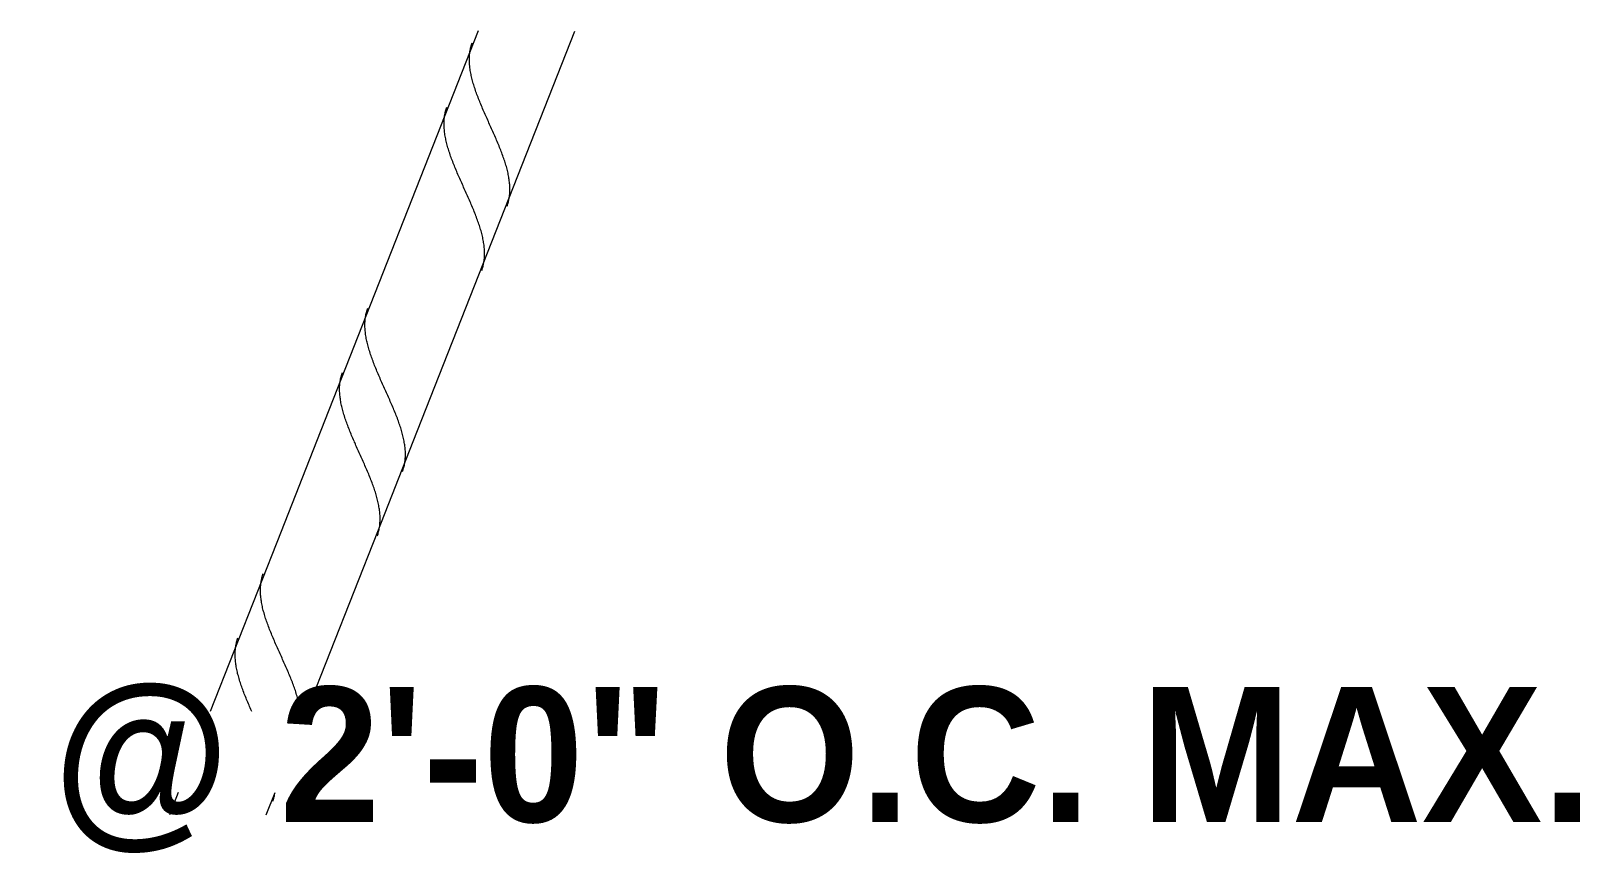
# Model space of a CAD drawing. Header units: inches. Extents: x 16427 to 16619, y -152 to -15.
# Drawn here: x 16594.17 to 16602.78, y -60.41 to -55.85 of the extents above; entities that cross this region are included whole.
import ezdxf

# ---------------------------------------------------------------- set-up
doc = ezdxf.new("R2010")
doc.units = ezdxf.units.IN
doc.header["$MEASUREMENT"] = 0
for name, color, linetype, lineweight in [('A-ANNO-IDEN', 131, 'Continuous', 30), ('A-WALL', 113, 'Continuous', 18), ('A-WALL-PATT', 111, 'Continuous', 18)]:
    doc.layers.add(name, color=color, linetype=linetype, lineweight=lineweight)
doc.styles.add('Century Gothic_B', font='', dxfattribs={"height": 0.75})
doc.styles.get('Century Gothic_B').set_extended_font_data('Century Gothic', bold=True)

# ---------------------------------------------------------------- blocks, each defined once
blk = doc.blocks.new('FP_4-DETAIL - HOLLOWCORE SLAB - RC WAL CONNECTION SIDE')
at = {"layer": 'A-WALL', "lineweight": 9}
for p, q in [((16528.3344, -55.8451), (16527.4371, -58.1253)), ((16527.9744, -58.1253), (16528.8715, -55.8456)), ((16527.4371, -58.1253), (16527.2403, -58.6253)), ((16527.7776, -58.6253), (16527.9744, -58.1253)), ((16527.2403, -58.6253), (16526.8467, -59.6253)), ((16527.3841, -59.6253), (16527.7776, -58.6253)), ((16526.6699, -60.0745), (16526.6213, -60.1982)), ((16527.1586, -60.1982), (16527.2073, -60.0745))]:
    blk.add_line(p, q, dxfattribs=at)
at = {"layer": 'A-WALL-PATT', "color": 9, "lineweight": 9}
for p, q in [((16528.3, -55.9163), (16528.302, -55.9105)), ((16528.2864, -55.9967), (16528.2866, -55.9902)), ((16528.2864, -56.0033), (16528.2864, -55.9967)), ((16528.2866, -55.9902), (16528.287, -55.9838)), ((16528.287, -55.9838), (16528.2875, -55.9774)), ((16528.2875, -55.9774), (16528.2881, -55.971)), ((16528.2881, -55.971), (16528.2888, -55.9647)), ((16528.2888, -55.9647), (16528.2897, -55.9585)), ((16528.2897, -55.9585), (16528.2908, -55.9523)), ((16528.2908, -55.9523), (16528.2919, -55.9462)), ((16528.2919, -55.9462), (16528.2933, -55.9401)), ((16528.2933, -55.9401), (16528.2947, -55.9341)), ((16528.2947, -55.9341), (16528.2963, -55.9281)), ((16528.2963, -55.9281), (16528.2981, -55.9222)), ((16528.2981, -55.9222), (16528.3, -55.9163)), ((16528.2864, -56.0099), (16528.2864, -56.0033)), ((16528.2866, -56.0166), (16528.2864, -56.0099)), ((16528.2869, -56.0233), (16528.2866, -56.0166)), ((16528.2874, -56.0301), (16528.2869, -56.0233)), ((16528.2878, -56.0349), (16528.2874, -56.0301)), ((16528.2887, -56.0438), (16528.288, -56.0369)), ((16528.2895, -56.0507), (16528.2887, -56.0438)), ((16528.2904, -56.0577), (16528.2895, -56.0507)), ((16528.2915, -56.0647), (16528.2904, -56.0577)), ((16528.2927, -56.0717), (16528.2915, -56.0647)), ((16528.294, -56.0788), (16528.2927, -56.0717)), ((16528.2954, -56.086), (16528.294, -56.0788)), ((16528.2969, -56.0932), (16528.2954, -56.086)), ((16528.2985, -56.1004), (16528.2969, -56.0932)), ((16528.3003, -56.1077), (16528.2985, -56.1004)), ((16528.3021, -56.115), (16528.3003, -56.1077)), ((16528.3041, -56.1224), (16528.3021, -56.115)), ((16528.3061, -56.1298), (16528.3041, -56.1224)), ((16528.3082, -56.1372), (16528.3061, -56.1298)), ((16528.3105, -56.1447), (16528.3082, -56.1372)), ((16528.3128, -56.1522), (16528.3105, -56.1447)), ((16528.3152, -56.1597), (16528.3128, -56.1522)), ((16528.3177, -56.1673), (16528.3152, -56.1597)), ((16528.3203, -56.1749), (16528.3177, -56.1673)), ((16528.3229, -56.1826), (16528.3203, -56.1749)), ((16528.3257, -56.1902), (16528.3229, -56.1826)), ((16528.3285, -56.1979), (16528.3257, -56.1902)), ((16528.3314, -56.2056), (16528.3285, -56.1979)), ((16528.3343, -56.2134), (16528.3314, -56.2056)), ((16528.3373, -56.2212), (16528.3343, -56.2134)), ((16528.3404, -56.229), (16528.3373, -56.2212)), ((16528.3435, -56.2368), (16528.3404, -56.229)), ((16528.3467, -56.2447), (16528.3435, -56.2368)), ((16528.35, -56.2525), (16528.3467, -56.2447)), ((16528.3532, -56.2604), (16528.35, -56.2525)), ((16528.1461, -56.3475), (16528.1464, -56.341)), ((16528.1464, -56.341), (16528.1469, -56.3346)), ((16528.1469, -56.3346), (16528.1475, -56.3283)), ((16528.1475, -56.3283), (16528.1482, -56.322)), ((16528.1482, -56.322), (16528.1491, -56.3157)), ((16528.1491, -56.3157), (16528.1502, -56.3095)), ((16528.1502, -56.3095), (16528.1514, -56.3034)), ((16528.1514, -56.3034), (16528.1527, -56.2973)), ((16528.1527, -56.2973), (16528.1541, -56.2913)), ((16528.1541, -56.2913), (16528.1557, -56.2854)), ((16528.1557, -56.2854), (16528.1575, -56.2794)), ((16528.1575, -56.2794), (16528.1594, -56.2736)), ((16528.1594, -56.2736), (16528.1614, -56.2678)), ((16528.3566, -56.2683), (16528.3532, -56.2604)), ((16528.3599, -56.2762), (16528.3566, -56.2683)), ((16528.3634, -56.2842), (16528.3599, -56.2762)), ((16528.3668, -56.2921), (16528.3634, -56.2842)), ((16528.3703, -56.3001), (16528.3668, -56.2921)), ((16528.3738, -56.3081), (16528.3703, -56.3001)), ((16528.3773, -56.3161), (16528.3738, -56.3081)), ((16528.3809, -56.324), (16528.3773, -56.3161)), ((16528.3844, -56.332), (16528.3809, -56.324)), ((16528.388, -56.3401), (16528.3844, -56.332)), ((16528.3916, -56.3481), (16528.388, -56.3401)), ((16528.1458, -56.354), (16528.1461, -56.3475)), ((16528.1458, -56.3606), (16528.1458, -56.354)), ((16528.1458, -56.3672), (16528.1458, -56.3606)), ((16528.146, -56.3738), (16528.1458, -56.3672)), ((16528.1463, -56.3806), (16528.146, -56.3738)), ((16528.1468, -56.3873), (16528.1463, -56.3806)), ((16528.1474, -56.3942), (16528.1468, -56.3873)), ((16528.1481, -56.401), (16528.1474, -56.3942)), ((16528.1489, -56.4079), (16528.1481, -56.401)), ((16528.1498, -56.4149), (16528.1489, -56.4079)), ((16528.1509, -56.4219), (16528.1498, -56.4149)), ((16528.1521, -56.429), (16528.1509, -56.4219)), ((16528.3952, -56.3561), (16528.3916, -56.3481)), ((16528.3988, -56.3641), (16528.3952, -56.3561)), ((16528.4024, -56.3721), (16528.3988, -56.3641)), ((16528.406, -56.3801), (16528.4024, -56.3721)), ((16528.4096, -56.3881), (16528.406, -56.3801)), ((16528.4132, -56.3961), (16528.4096, -56.3881)), ((16528.4168, -56.4041), (16528.4132, -56.3961)), ((16528.4203, -56.4121), (16528.4168, -56.4041)), ((16528.4239, -56.4201), (16528.4203, -56.4121)), ((16528.4274, -56.4281), (16528.4239, -56.4201)), ((16528.4309, -56.436), (16528.4274, -56.4281)), ((16528.1534, -56.4361), (16528.1521, -56.429)), ((16528.1548, -56.4432), (16528.1534, -56.4361)), ((16528.1563, -56.4504), (16528.1548, -56.4432)), ((16528.1579, -56.4577), (16528.1563, -56.4504)), ((16528.1597, -56.4649), (16528.1579, -56.4577)), ((16528.1615, -56.4723), (16528.1597, -56.4649)), ((16528.1635, -56.4796), (16528.1615, -56.4723)), ((16528.1655, -56.487), (16528.1635, -56.4796)), ((16528.1676, -56.4945), (16528.1655, -56.487)), ((16528.1699, -56.5019), (16528.1676, -56.4945)), ((16528.1722, -56.5094), (16528.1699, -56.5019)), ((16528.1746, -56.517), (16528.1722, -56.5094)), ((16528.4343, -56.444), (16528.4309, -56.436)), ((16528.4377, -56.4519), (16528.4343, -56.444)), ((16528.4411, -56.4598), (16528.4377, -56.4519)), ((16528.4444, -56.4677), (16528.4411, -56.4598)), ((16528.4477, -56.4756), (16528.4444, -56.4677)), ((16528.451, -56.4835), (16528.4477, -56.4756)), ((16528.4541, -56.4914), (16528.451, -56.4835)), ((16528.4573, -56.4992), (16528.4541, -56.4914)), ((16528.4603, -56.507), (16528.4573, -56.4992)), ((16528.4634, -56.5148), (16528.4603, -56.507)), ((16528.1771, -56.5246), (16528.1746, -56.517)), ((16528.1797, -56.5322), (16528.1771, -56.5246)), ((16528.1823, -56.5398), (16528.1797, -56.5322)), ((16528.1851, -56.5475), (16528.1823, -56.5398)), ((16528.1879, -56.5552), (16528.1851, -56.5475)), ((16528.1908, -56.5629), (16528.1879, -56.5552)), ((16528.1937, -56.5707), (16528.1908, -56.5629)), ((16528.1967, -56.5784), (16528.1937, -56.5707)), ((16528.1998, -56.5862), (16528.1967, -56.5784)), ((16528.2029, -56.5941), (16528.1998, -56.5862)), ((16528.2061, -56.6019), (16528.2029, -56.5941)), ((16528.4663, -56.5225), (16528.4634, -56.5148)), ((16528.4692, -56.5302), (16528.4663, -56.5225)), ((16528.472, -56.5379), (16528.4692, -56.5302)), ((16528.4747, -56.5456), (16528.472, -56.5379)), ((16528.4774, -56.5533), (16528.4747, -56.5456)), ((16528.48, -56.5609), (16528.4774, -56.5533)), ((16528.4825, -56.5684), (16528.48, -56.5609)), ((16528.4849, -56.576), (16528.4825, -56.5684)), ((16528.4872, -56.5835), (16528.4849, -56.576)), ((16528.4894, -56.591), (16528.4872, -56.5835)), ((16528.4916, -56.5984), (16528.4894, -56.591)), ((16528.4936, -56.6058), (16528.4916, -56.5984)), ((16528.2094, -56.6098), (16528.2061, -56.6019)), ((16528.2126, -56.6177), (16528.2094, -56.6098)), ((16528.216, -56.6256), (16528.2126, -56.6177)), ((16528.2194, -56.6335), (16528.216, -56.6256)), ((16528.2228, -56.6414), (16528.2194, -56.6335)), ((16528.2262, -56.6494), (16528.2228, -56.6414)), ((16528.2297, -56.6573), (16528.2262, -56.6494)), ((16528.2332, -56.6653), (16528.2297, -56.6573)), ((16528.2367, -56.6733), (16528.2332, -56.6653)), ((16528.2403, -56.6813), (16528.2367, -56.6733)), ((16528.2439, -56.6893), (16528.2403, -56.6813)), ((16528.4956, -56.6132), (16528.4936, -56.6058)), ((16528.4974, -56.6205), (16528.4956, -56.6132)), ((16528.4991, -56.6278), (16528.4974, -56.6205)), ((16528.5008, -56.635), (16528.4991, -56.6278)), ((16528.5023, -56.6422), (16528.5008, -56.635)), ((16528.5037, -56.6493), (16528.5023, -56.6422)), ((16528.505, -56.6564), (16528.5037, -56.6493)), ((16528.5062, -56.6635), (16528.505, -56.6564)), ((16528.5072, -56.6705), (16528.5062, -56.6635)), ((16528.5082, -56.6775), (16528.5072, -56.6705)), ((16528.509, -56.6844), (16528.5082, -56.6775)), ((16528.5097, -56.6913), (16528.509, -56.6844)), ((16528.2474, -56.6973), (16528.2439, -56.6893)), ((16528.251, -56.7053), (16528.2474, -56.6973)), ((16528.2546, -56.7133), (16528.251, -56.7053)), ((16528.2582, -56.7213), (16528.2546, -56.7133)), ((16528.2618, -56.7293), (16528.2582, -56.7213)), ((16528.2654, -56.7374), (16528.2618, -56.7293)), ((16528.269, -56.7454), (16528.2654, -56.7374)), ((16528.2726, -56.7534), (16528.269, -56.7454)), ((16528.2762, -56.7614), (16528.2726, -56.7534)), ((16528.2797, -56.7694), (16528.2762, -56.7614)), ((16528.2833, -56.7773), (16528.2797, -56.7694)), ((16528.5069, -56.7759), (16528.5079, -56.7697)), ((16528.5079, -56.7697), (16528.5088, -56.7634)), ((16528.5088, -56.7634), (16528.5096, -56.7571)), ((16528.5096, -56.7571), (16528.5102, -56.7508)), ((16528.5103, -56.6981), (16528.5097, -56.6913)), ((16528.5102, -56.7508), (16528.5107, -56.7444)), ((16528.5107, -56.7049), (16528.5103, -56.6981)), ((16528.5111, -56.7116), (16528.5107, -56.7049)), ((16528.5107, -56.7444), (16528.511, -56.7379)), ((16528.511, -56.7379), (16528.5112, -56.7314)), ((16528.5112, -56.7182), (16528.5111, -56.7116)), ((16528.5113, -56.7249), (16528.5112, -56.7182)), ((16528.5112, -56.7314), (16528.5113, -56.7249)), ((16528.2868, -56.7853), (16528.2833, -56.7773)), ((16528.2903, -56.7933), (16528.2868, -56.7853)), ((16528.2937, -56.8012), (16528.2903, -56.7933)), ((16528.2971, -56.8092), (16528.2937, -56.8012)), ((16528.3005, -56.8171), (16528.2971, -56.8092)), ((16528.3038, -56.825), (16528.3005, -56.8171)), ((16528.3071, -56.8329), (16528.3038, -56.825)), ((16528.3104, -56.8408), (16528.3071, -56.8329)), ((16528.3135, -56.8486), (16528.3104, -56.8408)), ((16528.3167, -56.8564), (16528.3135, -56.8486)), ((16528.3198, -56.8642), (16528.3167, -56.8564)), ((16528.4957, -56.8176), (16528.4977, -56.8118)), ((16528.4977, -56.8118), (16528.4996, -56.806)), ((16528.4996, -56.806), (16528.5013, -56.8001)), ((16528.5013, -56.8001), (16528.5029, -56.7941)), ((16528.5029, -56.7941), (16528.5044, -56.7881)), ((16528.5044, -56.7881), (16528.5057, -56.782)), ((16528.5057, -56.782), (16528.5069, -56.7759)), ((16528.3228, -56.872), (16528.3198, -56.8642)), ((16528.3257, -56.8798), (16528.3228, -56.872)), ((16528.3286, -56.8875), (16528.3257, -56.8798)), ((16528.3314, -56.8952), (16528.3286, -56.8875)), ((16528.3341, -56.9029), (16528.3314, -56.8952)), ((16528.3368, -56.9105), (16528.3341, -56.9029)), ((16528.3394, -56.9181), (16528.3368, -56.9105)), ((16528.3419, -56.9257), (16528.3394, -56.9181)), ((16528.3443, -56.9332), (16528.3419, -56.9257)), ((16528.3466, -56.9407), (16528.3443, -56.9332)), ((16528.3488, -56.9482), (16528.3466, -56.9407)), ((16528.351, -56.9557), (16528.3488, -56.9482)), ((16528.353, -56.963), (16528.351, -56.9557)), ((16528.355, -56.9704), (16528.353, -56.963)), ((16528.3568, -56.9777), (16528.355, -56.9704)), ((16528.3585, -56.985), (16528.3568, -56.9777)), ((16528.3602, -56.9922), (16528.3585, -56.985)), ((16528.3617, -56.9994), (16528.3602, -56.9922)), ((16528.3631, -57.0066), (16528.3617, -56.9994)), ((16528.3644, -57.0137), (16528.3631, -57.0066)), ((16528.3656, -57.0207), (16528.3644, -57.0137)), ((16528.3666, -57.0278), (16528.3656, -57.0207)), ((16528.3676, -57.0347), (16528.3666, -57.0278)), ((16528.3684, -57.0416), (16528.3676, -57.0347)), ((16528.3682, -57.1207), (16528.369, -57.1144)), ((16528.3691, -57.0485), (16528.3684, -57.0416)), ((16528.369, -57.1144), (16528.3696, -57.108)), ((16528.3697, -57.0553), (16528.3691, -57.0485)), ((16528.3696, -57.108), (16528.3701, -57.1016)), ((16528.3701, -57.0621), (16528.3697, -57.0553)), ((16528.3705, -57.0688), (16528.3701, -57.0621)), ((16528.3701, -57.1016), (16528.3704, -57.0952)), ((16528.3704, -57.0952), (16528.3706, -57.0887)), ((16528.3706, -57.0755), (16528.3705, -57.0688)), ((16528.3707, -57.0821), (16528.3706, -57.0755)), ((16528.3706, -57.0887), (16528.3707, -57.0821)), ((16528.3551, -57.1749), (16528.3571, -57.1691)), ((16528.3571, -57.1691), (16528.359, -57.1632)), ((16528.359, -57.1632), (16528.3607, -57.1573)), ((16528.3607, -57.1573), (16528.3623, -57.1514)), ((16528.3623, -57.1514), (16528.3638, -57.1453)), ((16528.3638, -57.1453), (16528.3651, -57.1393)), ((16528.3651, -57.1393), (16528.3663, -57.1331)), ((16528.3663, -57.1331), (16528.3673, -57.1269)), ((16528.3673, -57.1269), (16528.3682, -57.1207)), ((16527.7066, -57.4641), (16527.7069, -57.4577)), ((16527.7069, -57.4577), (16527.7074, -57.4513)), ((16527.7074, -57.4513), (16527.708, -57.4449)), ((16527.708, -57.4449), (16527.7088, -57.4386)), ((16527.7088, -57.4386), (16527.7097, -57.4324)), ((16527.7097, -57.4324), (16527.7107, -57.4262)), ((16527.7107, -57.4262), (16527.7119, -57.42)), ((16527.7119, -57.42), (16527.7132, -57.414)), ((16527.7132, -57.414), (16527.7147, -57.408)), ((16527.7147, -57.408), (16527.7163, -57.402)), ((16527.7163, -57.402), (16527.718, -57.3961)), ((16527.718, -57.3961), (16527.7199, -57.3902)), ((16527.7199, -57.3902), (16527.7219, -57.3844)), ((16527.7063, -57.4772), (16527.7064, -57.4706)), ((16527.7064, -57.4838), (16527.7063, -57.4772)), ((16527.7064, -57.4706), (16527.7066, -57.4641)), ((16527.7066, -57.4905), (16527.7064, -57.4838)), ((16527.7069, -57.4972), (16527.7066, -57.4905)), ((16527.7073, -57.504), (16527.7069, -57.4972)), ((16527.7079, -57.5108), (16527.7073, -57.504)), ((16527.7086, -57.5177), (16527.7079, -57.5108)), ((16527.7094, -57.5246), (16527.7086, -57.5177)), ((16527.7104, -57.5315), (16527.7094, -57.5246)), ((16527.7114, -57.5386), (16527.7104, -57.5315)), ((16527.7126, -57.5456), (16527.7114, -57.5386)), ((16527.7139, -57.5527), (16527.7126, -57.5456)), ((16527.7153, -57.5599), (16527.7139, -57.5527)), ((16527.7169, -57.5671), (16527.7153, -57.5599)), ((16527.7185, -57.5743), (16527.7169, -57.5671)), ((16527.7202, -57.5816), (16527.7185, -57.5743)), ((16527.7221, -57.5889), (16527.7202, -57.5816)), ((16527.724, -57.5963), (16527.7221, -57.5889)), ((16527.726, -57.6037), (16527.724, -57.5963)), ((16527.7282, -57.6111), (16527.726, -57.6037)), ((16527.7304, -57.6186), (16527.7282, -57.6111)), ((16527.7327, -57.6261), (16527.7304, -57.6186)), ((16527.7351, -57.6336), (16527.7327, -57.6261)), ((16527.7376, -57.6412), (16527.7351, -57.6336)), ((16527.7402, -57.6488), (16527.7376, -57.6412)), ((16527.7429, -57.6564), (16527.7402, -57.6488)), ((16527.7456, -57.6641), (16527.7429, -57.6564)), ((16527.7484, -57.6718), (16527.7456, -57.6641)), ((16527.7513, -57.6795), (16527.7484, -57.6718)), ((16527.7543, -57.6873), (16527.7513, -57.6795)), ((16527.7573, -57.6951), (16527.7543, -57.6873)), ((16527.7603, -57.7029), (16527.7573, -57.6951)), ((16527.7635, -57.7107), (16527.7603, -57.7029)), ((16527.7667, -57.7185), (16527.7635, -57.7107)), ((16527.7699, -57.7264), (16527.7667, -57.7185)), ((16527.5668, -57.8085), (16527.5674, -57.8022)), ((16527.5674, -57.8022), (16527.5682, -57.7959)), ((16527.5682, -57.7959), (16527.5691, -57.7896)), ((16527.5691, -57.7896), (16527.5701, -57.7834)), ((16527.5701, -57.7834), (16527.5713, -57.7773)), ((16527.5713, -57.7773), (16527.5726, -57.7712)), ((16527.5726, -57.7712), (16527.5741, -57.7652)), ((16527.5741, -57.7652), (16527.5757, -57.7592)), ((16527.5757, -57.7592), (16527.5774, -57.7533)), ((16527.5774, -57.7533), (16527.5793, -57.7475)), ((16527.5793, -57.7475), (16527.5813, -57.7417)), ((16527.7732, -57.7343), (16527.7699, -57.7264)), ((16527.7765, -57.7422), (16527.7732, -57.7343)), ((16527.7799, -57.7501), (16527.7765, -57.7422)), ((16527.7833, -57.7581), (16527.7799, -57.7501)), ((16527.7868, -57.766), (16527.7833, -57.7581)), ((16527.7902, -57.774), (16527.7868, -57.766)), ((16527.7937, -57.782), (16527.7902, -57.774)), ((16527.7973, -57.7899), (16527.7937, -57.782)), ((16527.8008, -57.7979), (16527.7973, -57.7899)), ((16527.8044, -57.8059), (16527.8008, -57.7979)), ((16527.5657, -57.8344), (16527.5658, -57.8279)), ((16527.5658, -57.8411), (16527.5657, -57.8344)), ((16527.5658, -57.8279), (16527.566, -57.8214)), ((16527.566, -57.8477), (16527.5658, -57.8411)), ((16527.566, -57.8214), (16527.5663, -57.8149)), ((16527.5663, -57.8545), (16527.566, -57.8477)), ((16527.5663, -57.8149), (16527.5668, -57.8085)), ((16527.5667, -57.8612), (16527.5663, -57.8545)), ((16527.5673, -57.868), (16527.5667, -57.8612)), ((16527.568, -57.8749), (16527.5673, -57.868)), ((16527.5688, -57.8818), (16527.568, -57.8749)), ((16527.5698, -57.8888), (16527.5688, -57.8818)), ((16527.5709, -57.8958), (16527.5698, -57.8888)), ((16527.808, -57.8139), (16527.8044, -57.8059)), ((16527.8116, -57.8219), (16527.808, -57.8139)), ((16527.8152, -57.83), (16527.8116, -57.8219)), ((16527.8188, -57.838), (16527.8152, -57.83)), ((16527.8224, -57.846), (16527.8188, -57.838)), ((16527.826, -57.854), (16527.8224, -57.846)), ((16527.8296, -57.862), (16527.826, -57.854)), ((16527.8332, -57.87), (16527.8296, -57.862)), ((16527.8367, -57.878), (16527.8332, -57.87)), ((16527.8403, -57.886), (16527.8367, -57.878)), ((16527.8438, -57.894), (16527.8403, -57.886)), ((16527.572, -57.9029), (16527.5709, -57.8958)), ((16527.5733, -57.91), (16527.572, -57.9029)), ((16527.5747, -57.9171), (16527.5733, -57.91)), ((16527.5763, -57.9243), (16527.5747, -57.9171)), ((16527.5779, -57.9316), (16527.5763, -57.9243)), ((16527.5796, -57.9388), (16527.5779, -57.9316)), ((16527.5815, -57.9461), (16527.5796, -57.9388)), ((16527.5834, -57.9535), (16527.5815, -57.9461)), ((16527.5855, -57.9609), (16527.5834, -57.9535)), ((16527.5876, -57.9683), (16527.5855, -57.9609)), ((16527.5898, -57.9758), (16527.5876, -57.9683)), ((16527.5921, -57.9833), (16527.5898, -57.9758)), ((16527.8473, -57.902), (16527.8438, -57.894)), ((16527.8508, -57.9099), (16527.8473, -57.902)), ((16527.8543, -57.9179), (16527.8508, -57.9099)), ((16527.8577, -57.9258), (16527.8543, -57.9179)), ((16527.861, -57.9337), (16527.8577, -57.9258)), ((16527.8644, -57.9416), (16527.861, -57.9337)), ((16527.8677, -57.9495), (16527.8644, -57.9416)), ((16527.8709, -57.9574), (16527.8677, -57.9495)), ((16527.8741, -57.9652), (16527.8709, -57.9574)), ((16527.8772, -57.9731), (16527.8741, -57.9652)), ((16527.8803, -57.9809), (16527.8772, -57.9731)), ((16527.5946, -57.9909), (16527.5921, -57.9833)), ((16527.5971, -57.9984), (16527.5946, -57.9909)), ((16527.5996, -58.006), (16527.5971, -57.9984)), ((16527.6023, -58.0137), (16527.5996, -58.006)), ((16527.605, -58.0214), (16527.6023, -58.0137)), ((16527.6078, -58.0291), (16527.605, -58.0214)), ((16527.6107, -58.0368), (16527.6078, -58.0291)), ((16527.6137, -58.0445), (16527.6107, -58.0368)), ((16527.6167, -58.0523), (16527.6137, -58.0445)), ((16527.6198, -58.0601), (16527.6167, -58.0523)), ((16527.6229, -58.068), (16527.6198, -58.0601)), ((16527.8833, -57.9887), (16527.8803, -57.9809)), ((16527.8863, -57.9964), (16527.8833, -57.9887)), ((16527.8891, -58.0041), (16527.8863, -57.9964)), ((16527.892, -58.0118), (16527.8891, -58.0041)), ((16527.8947, -58.0195), (16527.892, -58.0118)), ((16527.8973, -58.0271), (16527.8947, -58.0195)), ((16527.8999, -58.0348), (16527.8973, -58.0271)), ((16527.9024, -58.0423), (16527.8999, -58.0348)), ((16527.9048, -58.0499), (16527.9024, -58.0423)), ((16527.9072, -58.0574), (16527.9048, -58.0499)), ((16527.9094, -58.0649), (16527.9072, -58.0574)), ((16527.6261, -58.0758), (16527.6229, -58.068)), ((16527.6293, -58.0837), (16527.6261, -58.0758)), ((16527.6326, -58.0916), (16527.6293, -58.0837)), ((16527.6359, -58.0995), (16527.6326, -58.0916)), ((16527.6393, -58.1074), (16527.6359, -58.0995)), ((16527.6427, -58.1153), (16527.6393, -58.1074)), ((16527.6462, -58.1233), (16527.6427, -58.1153)), ((16527.6496, -58.1312), (16527.647, -58.1253)), ((16527.6532, -58.1392), (16527.6496, -58.1312)), ((16527.6567, -58.1472), (16527.6532, -58.1392)), ((16527.6602, -58.1552), (16527.6567, -58.1472)), ((16527.9115, -58.0723), (16527.9094, -58.0649)), ((16527.9136, -58.0797), (16527.9115, -58.0723)), ((16527.9155, -58.087), (16527.9136, -58.0797)), ((16527.9174, -58.0944), (16527.9155, -58.087)), ((16527.9191, -58.1016), (16527.9174, -58.0944)), ((16527.9207, -58.1089), (16527.9191, -58.1016)), ((16527.9222, -58.1161), (16527.9207, -58.1089)), ((16527.9236, -58.1232), (16527.9222, -58.1161)), ((16527.9249, -58.1303), (16527.924, -58.1253)), ((16527.9261, -58.1374), (16527.9249, -58.1303)), ((16527.9272, -58.1444), (16527.9261, -58.1374)), ((16527.9281, -58.1514), (16527.9272, -58.1444)), ((16527.6638, -58.1632), (16527.6602, -58.1552)), ((16527.6674, -58.1712), (16527.6638, -58.1632)), ((16527.671, -58.1792), (16527.6674, -58.1712)), ((16527.6746, -58.1872), (16527.671, -58.1792)), ((16527.6782, -58.1952), (16527.6746, -58.1872)), ((16527.6818, -58.2032), (16527.6782, -58.1952)), ((16527.6854, -58.2112), (16527.6818, -58.2032)), ((16527.689, -58.2193), (16527.6854, -58.2112)), ((16527.6926, -58.2273), (16527.689, -58.2193)), ((16527.6961, -58.2353), (16527.6926, -58.2273)), ((16527.929, -58.1583), (16527.9281, -58.1514)), ((16527.9288, -58.2373), (16527.9295, -58.231)), ((16527.9297, -58.1651), (16527.929, -58.1583)), ((16527.9295, -58.231), (16527.9301, -58.2247)), ((16527.9302, -58.172), (16527.9297, -58.1651)), ((16527.9301, -58.2247), (16527.9306, -58.2183)), ((16527.9307, -58.1787), (16527.9302, -58.172)), ((16527.9306, -58.2183), (16527.931, -58.2118)), ((16527.931, -58.1855), (16527.9307, -58.1787)), ((16527.9312, -58.1921), (16527.931, -58.1855)), ((16527.931, -58.2118), (16527.9312, -58.2053)), ((16527.9313, -58.1987), (16527.9312, -58.1921)), ((16527.9312, -58.2053), (16527.9313, -58.1987)), ((16527.6997, -58.2433), (16527.6961, -58.2353)), ((16527.7032, -58.2512), (16527.6997, -58.2433)), ((16527.7067, -58.2592), (16527.7032, -58.2512)), ((16527.7102, -58.2672), (16527.7067, -58.2592)), ((16527.7137, -58.2751), (16527.7102, -58.2672)), ((16527.7171, -58.2831), (16527.7137, -58.2751)), ((16527.7205, -58.291), (16527.7171, -58.2831)), ((16527.7238, -58.2989), (16527.7205, -58.291)), ((16527.7271, -58.3068), (16527.7238, -58.2989)), ((16527.7303, -58.3146), (16527.7271, -58.3068)), ((16527.7335, -58.3225), (16527.7303, -58.3146)), ((16527.9156, -58.2915), (16527.9177, -58.2857)), ((16527.9177, -58.2857), (16527.9195, -58.2799)), ((16527.9195, -58.2799), (16527.9213, -58.274)), ((16527.9213, -58.274), (16527.9229, -58.268)), ((16527.9229, -58.268), (16527.9244, -58.262)), ((16527.9244, -58.262), (16527.9257, -58.2559)), ((16527.9257, -58.2559), (16527.9268, -58.2498)), ((16527.9268, -58.2498), (16527.9279, -58.2436)), ((16527.9279, -58.2436), (16527.9288, -58.2373)), ((16527.7366, -58.3303), (16527.7335, -58.3225)), ((16527.7397, -58.3381), (16527.7366, -58.3303)), ((16527.7427, -58.3459), (16527.7397, -58.3381)), ((16527.7457, -58.3537), (16527.7427, -58.3459)), ((16527.7485, -58.3614), (16527.7457, -58.3537)), ((16527.7514, -58.3691), (16527.7485, -58.3614)), ((16527.7541, -58.3768), (16527.7514, -58.3691)), ((16527.7568, -58.3844), (16527.7541, -58.3768)), ((16527.7593, -58.392), (16527.7568, -58.3844)), ((16527.7618, -58.3996), (16527.7593, -58.392)), ((16527.7642, -58.4071), (16527.7618, -58.3996)), ((16527.7666, -58.4146), (16527.7642, -58.4071)), ((16527.7688, -58.4221), (16527.7666, -58.4146)), ((16527.7709, -58.4295), (16527.7688, -58.4221)), ((16527.773, -58.4369), (16527.7709, -58.4295)), ((16527.7749, -58.4443), (16527.773, -58.4369)), ((16527.7768, -58.4516), (16527.7749, -58.4443)), ((16527.7785, -58.4589), (16527.7768, -58.4516)), ((16527.7801, -58.4661), (16527.7785, -58.4589)), ((16527.7816, -58.4733), (16527.7801, -58.4661)), ((16527.7831, -58.4805), (16527.7816, -58.4733)), ((16527.7844, -58.4876), (16527.7831, -58.4805)), ((16527.7855, -58.4946), (16527.7844, -58.4876)), ((16527.7866, -58.5016), (16527.7855, -58.4946)), ((16527.7875, -58.5086), (16527.7866, -58.5016)), ((16527.7884, -58.5155), (16527.7875, -58.5086)), ((16527.7891, -58.5224), (16527.7884, -58.5155)), ((16527.7896, -58.5292), (16527.7891, -58.5224)), ((16527.7901, -58.536), (16527.7896, -58.5292)), ((16527.7896, -58.5819), (16527.79, -58.5755)), ((16527.79, -58.5755), (16527.7904, -58.5691)), ((16527.7904, -58.5427), (16527.7901, -58.536)), ((16527.7906, -58.5494), (16527.7904, -58.5427)), ((16527.7904, -58.5691), (16527.7906, -58.5626)), ((16527.7907, -58.556), (16527.7906, -58.5494)), ((16527.7906, -58.5626), (16527.7907, -58.556)), ((16527.7823, -58.6252), (16527.7838, -58.6192)), ((16527.7838, -58.6192), (16527.7851, -58.6131)), ((16527.7851, -58.6131), (16527.7863, -58.607)), ((16527.7863, -58.607), (16527.7873, -58.6008)), ((16527.7873, -58.6008), (16527.7882, -58.5946)), ((16527.7882, -58.5946), (16527.7889, -58.5883)), ((16527.7889, -58.5883), (16527.7896, -58.5819))]:
    blk.add_line(p, q, dxfattribs=at)
at = {"layer": 'A-WALL-PATT', "color": 8, "lineweight": 9}
for p, q in [((16527.775, -58.6488), (16527.7771, -58.643)), ((16527.7771, -58.643), (16527.779, -58.6371)), ((16527.779, -58.6371), (16527.7807, -58.6312)), ((16527.7807, -58.6312), (16527.7823, -58.6253)), ((16527.1274, -58.9251), (16527.128, -58.9188)), ((16527.128, -58.9188), (16527.1287, -58.9125)), ((16527.1287, -58.9125), (16527.1296, -58.9063)), ((16527.1296, -58.9063), (16527.1307, -58.9001)), ((16527.1307, -58.9001), (16527.1319, -58.8939)), ((16527.1319, -58.8939), (16527.1332, -58.8879)), ((16527.1332, -58.8879), (16527.1346, -58.8818)), ((16527.1346, -58.8818), (16527.1362, -58.8759)), ((16527.1362, -58.8759), (16527.138, -58.87)), ((16527.138, -58.87), (16527.1399, -58.8641)), ((16527.1399, -58.8641), (16527.1419, -58.8583)), ((16527.1263, -58.9445), (16527.1266, -58.938)), ((16527.1263, -58.9511), (16527.1263, -58.9445)), ((16527.1263, -58.9577), (16527.1263, -58.9511)), ((16527.1265, -58.9644), (16527.1263, -58.9577)), ((16527.1268, -58.9711), (16527.1265, -58.9644)), ((16527.1266, -58.938), (16527.1269, -58.9316)), ((16527.1273, -58.9779), (16527.1268, -58.9711)), ((16527.1269, -58.9316), (16527.1274, -58.9251)), ((16527.1279, -58.9847), (16527.1273, -58.9779)), ((16527.1286, -58.9916), (16527.1279, -58.9847)), ((16527.1294, -58.9985), (16527.1286, -58.9916)), ((16527.1303, -59.0054), (16527.1294, -58.9985)), ((16527.1314, -59.0125), (16527.1303, -59.0054)), ((16527.1326, -59.0195), (16527.1314, -59.0125)), ((16527.1339, -59.0266), (16527.1326, -59.0195)), ((16527.1353, -59.0338), (16527.1339, -59.0266)), ((16527.1368, -59.041), (16527.1353, -59.0338)), ((16527.1384, -59.0482), (16527.1368, -59.041)), ((16527.1402, -59.0555), (16527.1384, -59.0482)), ((16527.142, -59.0628), (16527.1402, -59.0555)), ((16527.144, -59.0701), (16527.142, -59.0628)), ((16527.146, -59.0775), (16527.144, -59.0701)), ((16527.1481, -59.085), (16527.146, -59.0775)), ((16527.1504, -59.0924), (16527.1481, -59.085)), ((16527.1527, -59.1), (16527.1504, -59.0924)), ((16527.1551, -59.1075), (16527.1527, -59.1)), ((16527.1576, -59.1151), (16527.1551, -59.1075)), ((16527.1602, -59.1227), (16527.1576, -59.1151)), ((16527.1628, -59.1303), (16527.1602, -59.1227)), ((16527.1656, -59.138), (16527.1628, -59.1303)), ((16527.1684, -59.1457), (16527.1656, -59.138)), ((16527.1713, -59.1534), (16527.1684, -59.1457)), ((16527.1742, -59.1612), (16527.1713, -59.1534)), ((16527.1772, -59.169), (16527.1742, -59.1612)), ((16527.1803, -59.1768), (16527.1772, -59.169)), ((16527.1834, -59.1846), (16527.1803, -59.1768)), ((16526.9882, -59.2697), (16526.989, -59.2635)), ((16526.989, -59.2635), (16526.9901, -59.2573)), ((16526.9901, -59.2573), (16526.9913, -59.2512)), ((16526.9913, -59.2512), (16526.9926, -59.2451)), ((16526.9926, -59.2451), (16526.994, -59.2391)), ((16526.994, -59.2391), (16526.9956, -59.2331)), ((16526.9956, -59.2331), (16526.9974, -59.2272)), ((16526.9974, -59.2272), (16526.9993, -59.2214)), ((16526.9993, -59.2214), (16527.0013, -59.2156)), ((16527.1866, -59.1924), (16527.1834, -59.1846)), ((16527.1899, -59.2003), (16527.1866, -59.1924)), ((16527.1931, -59.2082), (16527.1899, -59.2003)), ((16527.1965, -59.2161), (16527.1931, -59.2082)), ((16527.1999, -59.224), (16527.1965, -59.2161)), ((16527.2033, -59.232), (16527.1999, -59.224)), ((16527.2067, -59.2399), (16527.2033, -59.232)), ((16527.2102, -59.2479), (16527.2067, -59.2399)), ((16527.2137, -59.2558), (16527.2102, -59.2479)), ((16527.2172, -59.2638), (16527.2137, -59.2558)), ((16527.2208, -59.2718), (16527.2172, -59.2638)), ((16526.9857, -59.3083), (16526.9858, -59.3018)), ((16526.9857, -59.315), (16526.9857, -59.3083)), ((16526.9859, -59.3216), (16526.9857, -59.315)), ((16526.9858, -59.3018), (16526.986, -59.2953)), ((16526.9862, -59.3283), (16526.9859, -59.3216)), ((16526.986, -59.2953), (16526.9863, -59.2888)), ((16526.9867, -59.3351), (16526.9862, -59.3283)), ((16526.9863, -59.2888), (16526.9868, -59.2824)), ((16526.9873, -59.3419), (16526.9867, -59.3351)), ((16526.9868, -59.2824), (16526.9874, -59.276)), ((16526.988, -59.3488), (16526.9873, -59.3419)), ((16526.9874, -59.276), (16526.9882, -59.2697)), ((16526.9888, -59.3557), (16526.988, -59.3488)), ((16527.2244, -59.2798), (16527.2208, -59.2718)), ((16527.2279, -59.2878), (16527.2244, -59.2798)), ((16527.2315, -59.2958), (16527.2279, -59.2878)), ((16527.2351, -59.3038), (16527.2315, -59.2958)), ((16527.2387, -59.3119), (16527.2351, -59.3038)), ((16527.2423, -59.3199), (16527.2387, -59.3119)), ((16527.2459, -59.3279), (16527.2423, -59.3199)), ((16527.2495, -59.3359), (16527.2459, -59.3279)), ((16527.2531, -59.3439), (16527.2495, -59.3359)), ((16527.2567, -59.3519), (16527.2531, -59.3439)), ((16527.2602, -59.3599), (16527.2567, -59.3519)), ((16526.9897, -59.3627), (16526.9888, -59.3557)), ((16526.9908, -59.3697), (16526.9897, -59.3627)), ((16526.992, -59.3768), (16526.9908, -59.3697)), ((16526.9933, -59.3839), (16526.992, -59.3768)), ((16526.9947, -59.391), (16526.9933, -59.3839)), ((16526.9962, -59.3982), (16526.9947, -59.391)), ((16526.9978, -59.4054), (16526.9962, -59.3982)), ((16526.9996, -59.4127), (16526.9978, -59.4054)), ((16527.0014, -59.42), (16526.9996, -59.4127)), ((16527.0034, -59.4274), (16527.0014, -59.42)), ((16527.0054, -59.4348), (16527.0034, -59.4274)), ((16527.0075, -59.4422), (16527.0054, -59.4348)), ((16527.2638, -59.3679), (16527.2602, -59.3599)), ((16527.2673, -59.3758), (16527.2638, -59.3679)), ((16527.2708, -59.3838), (16527.2673, -59.3758)), ((16527.2742, -59.3918), (16527.2708, -59.3838)), ((16527.2776, -59.3997), (16527.2742, -59.3918)), ((16527.281, -59.4076), (16527.2776, -59.3997)), ((16527.2843, -59.4155), (16527.281, -59.4076)), ((16527.2876, -59.4234), (16527.2843, -59.4155)), ((16527.2909, -59.4313), (16527.2876, -59.4234)), ((16527.294, -59.4391), (16527.2909, -59.4313)), ((16527.0098, -59.4497), (16527.0075, -59.4422)), ((16527.0121, -59.4572), (16527.0098, -59.4497)), ((16527.0145, -59.4648), (16527.0121, -59.4572)), ((16527.017, -59.4723), (16527.0145, -59.4648)), ((16527.0196, -59.4799), (16527.017, -59.4723)), ((16527.0222, -59.4876), (16527.0196, -59.4799)), ((16527.025, -59.4952), (16527.0222, -59.4876)), ((16527.0278, -59.5029), (16527.025, -59.4952)), ((16527.0307, -59.5107), (16527.0278, -59.5029)), ((16527.0336, -59.5184), (16527.0307, -59.5107)), ((16527.0366, -59.5262), (16527.0336, -59.5184)), ((16527.2972, -59.447), (16527.294, -59.4391)), ((16527.3003, -59.4548), (16527.2972, -59.447)), ((16527.3033, -59.4625), (16527.3003, -59.4548)), ((16527.3062, -59.4703), (16527.3033, -59.4625)), ((16527.3091, -59.478), (16527.3062, -59.4703)), ((16527.3119, -59.4857), (16527.3091, -59.478)), ((16527.3146, -59.4934), (16527.3119, -59.4857)), ((16527.3173, -59.501), (16527.3146, -59.4934)), ((16527.3199, -59.5086), (16527.3173, -59.501)), ((16527.3224, -59.5162), (16527.3199, -59.5086)), ((16527.3248, -59.5238), (16527.3224, -59.5162)), ((16527.3271, -59.5313), (16527.3248, -59.5238)), ((16527.0397, -59.534), (16527.0366, -59.5262)), ((16527.0428, -59.5418), (16527.0397, -59.534)), ((16527.046, -59.5497), (16527.0428, -59.5418)), ((16527.0493, -59.5576), (16527.046, -59.5497)), ((16527.0526, -59.5654), (16527.0493, -59.5576)), ((16527.0559, -59.5733), (16527.0526, -59.5654)), ((16527.0593, -59.5813), (16527.0559, -59.5733)), ((16527.0627, -59.5892), (16527.0593, -59.5813)), ((16527.0661, -59.5972), (16527.0627, -59.5892)), ((16527.0696, -59.6051), (16527.0661, -59.5972)), ((16527.0731, -59.6131), (16527.0696, -59.6051)), ((16527.3293, -59.5387), (16527.3271, -59.5313)), ((16527.3315, -59.5462), (16527.3293, -59.5387)), ((16527.3335, -59.5536), (16527.3315, -59.5462)), ((16527.3355, -59.5609), (16527.3335, -59.5536)), ((16527.3373, -59.5683), (16527.3355, -59.5609)), ((16527.339, -59.5755), (16527.3373, -59.5683)), ((16527.3407, -59.5828), (16527.339, -59.5755)), ((16527.3422, -59.59), (16527.3407, -59.5828)), ((16527.3436, -59.5971), (16527.3422, -59.59)), ((16527.3449, -59.6042), (16527.3436, -59.5971)), ((16527.3461, -59.6113), (16527.3449, -59.6042)), ((16527.0766, -59.6211), (16527.0731, -59.6131)), ((16527.0785, -59.6253), (16527.0766, -59.6211)), ((16527.3471, -59.6183), (16527.3461, -59.6113)), ((16527.3481, -59.6252), (16527.3471, -59.6183)), ((16527.195, -60.1226), (16527.197, -60.1168)), ((16527.197, -60.1168), (16527.1989, -60.111)), ((16527.1989, -60.111), (16527.2007, -60.1051)), ((16527.2007, -60.1051), (16527.2023, -60.0991)), ((16527.2023, -60.0991), (16527.2037, -60.0931)), ((16527.2037, -60.0931), (16527.205, -60.087)), ((16527.205, -60.087), (16527.2062, -60.0809)), ((16527.2062, -60.0809), (16527.2072, -60.0747))]:
    blk.add_line(p, q, dxfattribs=at)
blk = doc.blocks.new('Dowel20 - Dowel-1978064-DETAIL - HOLLOWCORE SLAB - RC WAL CONNECTION SIDE')
at = {"layer": 'A-WALL', "lineweight": 9}
blk.add_blockref('FP_4-DETAIL - HOLLOWCORE SLAB - RC WAL CONNECTION SIDE', (34.1613, 0), dxfattribs=at)

msp = doc.modelspace()

# ---------------------------------------------------------------- block references
at = {"layer": 'A-WALL', "lineweight": 9}
msp.add_blockref('Dowel20 - Dowel-1978064-DETAIL - HOLLOWCORE SLAB - RC WAL CONNECTION SIDE', (34.1613, 0), dxfattribs=at)

# ---------------------------------------------------------------- texts
at = {"layer": 'A-ANNO-IDEN', "lineweight": 9, "insert": (16588.3045, -59.4881), "char_height": 0.75, "width": 18.25575, "attachment_point": 1, "style": 'Century Gothic_B'}
msp.add_mtext('#4x18" BAR @ 2\'-0" O.C. MAX.', dxfattribs=at)

doc.saveas('drawing.dxf')
